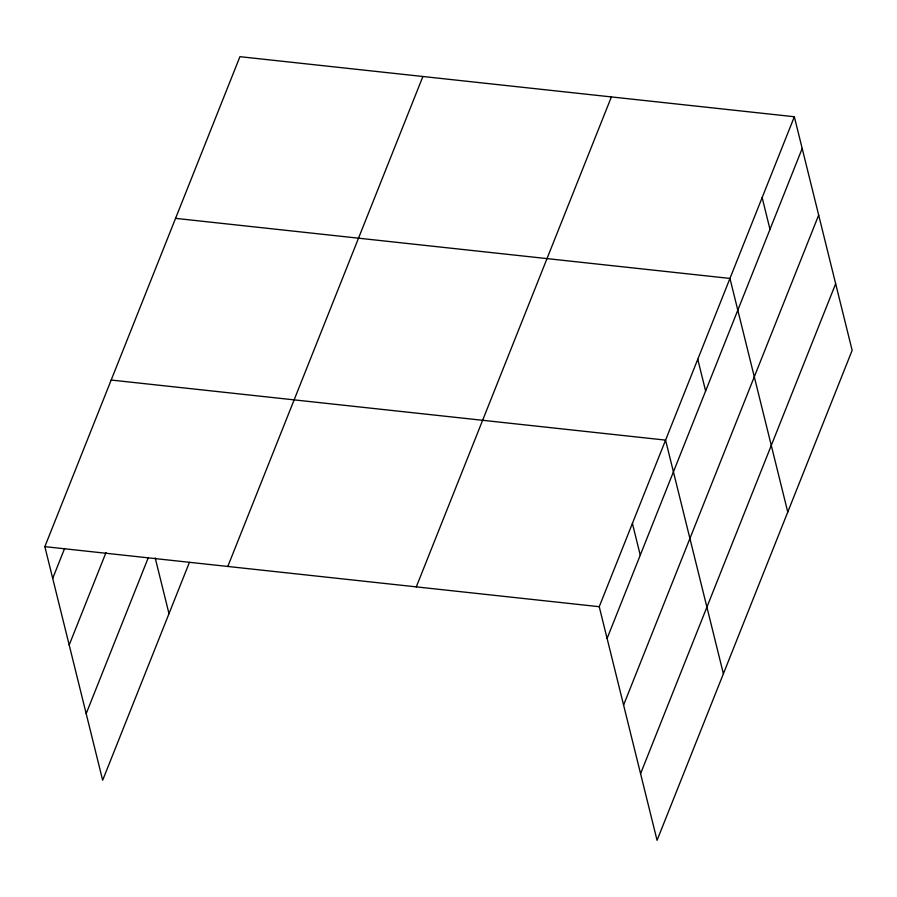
<?xml version="1.0" encoding="UTF-8"?>
<svg xmlns="http://www.w3.org/2000/svg" width="897" height="897" viewBox="0 0 897 897"><rect width="100%" height="100%" fill="white"/><g stroke="black" fill="none" stroke-linecap="round" stroke-linejoin="round"><path stroke-width="1.35" d="M189.435 562.341L102.662 780.255L44.85 546.643L239.936 56.679L794.338 116.745L852.15 350.357L657.064 840.321L599.241 606.697L794.338 116.745M52.71 578.374L64.629 548.448M69.192 644.999L105.981 552.597M86.179 713.642L148.364 557.463M227.804 566.456L422.891 76.503M416.298 586.873L611.384 96.921M607.101 638.44L802.187 148.487M623.583 705.064L818.681 215.101M640.57 773.696L835.668 283.744M175.565 218.363L729.956 278.429L787.768 512.052M111.183 380.048L665.574 440.113L723.386 673.737M44.85 546.643L599.241 606.697M762.147 197.587L769.996 229.329M697.765 359.271L705.625 391.014M632.407 523.411L640.267 555.153M155.203 557.934L168.995 613.671"/></g></svg>
